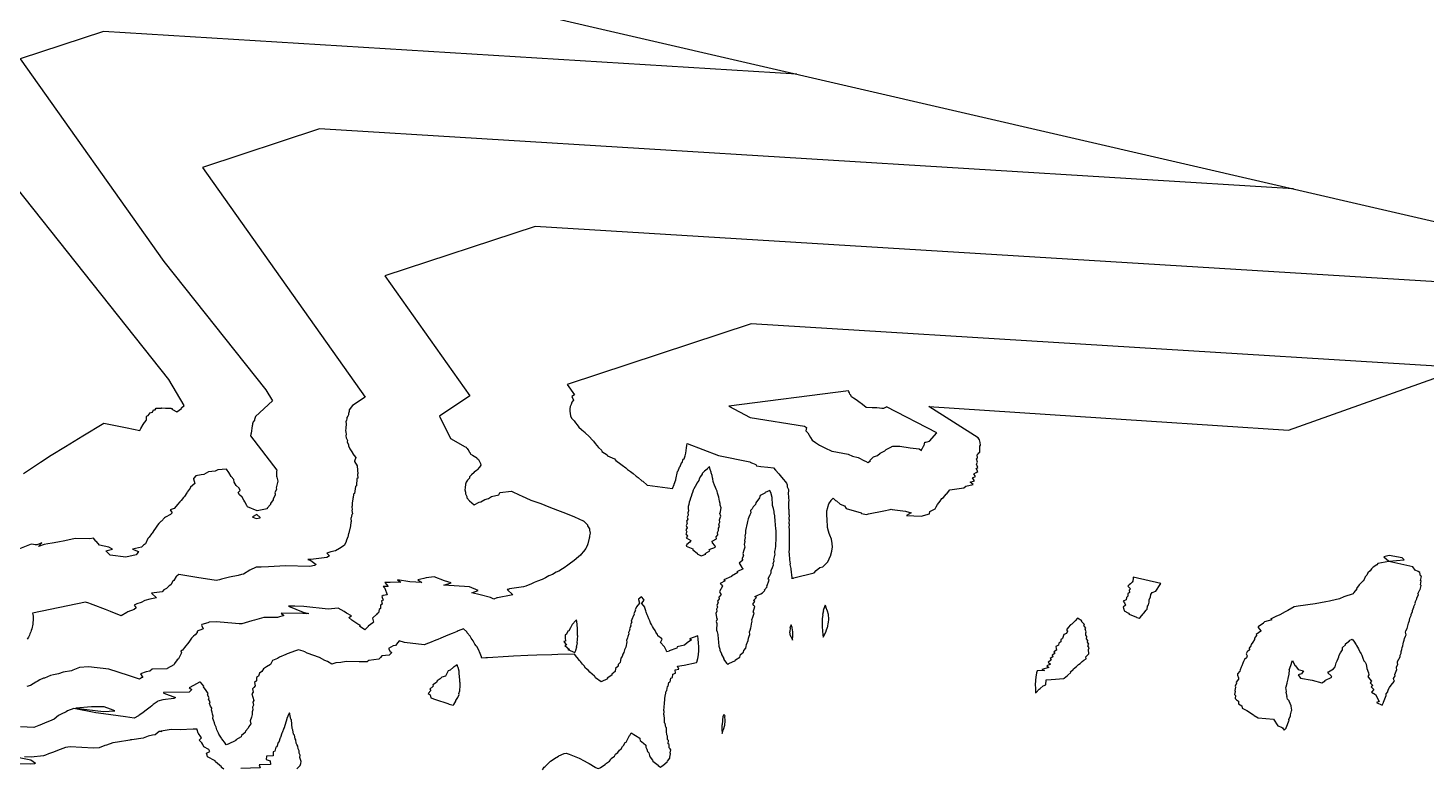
# Model space of a CAD drawing. Header units: metres. Extents: x 706349 to 713144, y 2649082 to 2655455.
# Drawn here: x 709469 to 710366, y 2652223 to 2652698 of the extents above; entities that cross this region are included whole.
import ezdxf

# ---------------------------------------------------------------- set-up
doc = ezdxf.new("R2010")
doc.units = ezdxf.units.M
for name, color, linetype in [('C-TINN-BNDY', 110, 'Continuous'), ('C-TOPO-MAJR', 9, 'Continuous'), ('C-TOPO-MINR', 8, 'Continuous')]:
    doc.layers.add(name, color=color, linetype=linetype)

msp = doc.modelspace()

# ---------------------------------------------------------------- linework, layer by layer
at = {"layer": 'C-TINN-BNDY', "color": 110, "linetype": 'Continuous', "lineweight": -3, "flags": 128}
msp.add_lwpolyline([(707277.41, 2654597.02), (709174.86, 2652849.91), (710752.5, 2652485.33)], dxfattribs=at)
at = {"layer": 'C-TOPO-MAJR', "color": 9, "linetype": 'Continuous', "lineweight": -3, "flags": 128}
msp.add_lwpolyline([(709962.56, 2652667.88), (709517.45, 2652695.24), (709464.05, 2652677.69), (709556.09, 2652547.7), (709621.71, 2652465.16), (709625.85, 2652458.26), (709614.96, 2652448.09), (709614.64, 2652446.76), (709614.32, 2652446.24), (709614.4, 2652445.73), (709613.91, 2652445.17), (709613.62, 2652444.61), (709613.38, 2652444.03), (709613.2, 2652443.43), (709613.01, 2652442.83), (709612.86, 2652442.22), (709612.28, 2652437.39), (709612.12, 2652436.79), (709611.89, 2652435.78), (709628.66, 2652413.66), (709628.57, 2652412.93), (709628.47, 2652412.18), (709628.5, 2652411.46), (709628.54, 2652410.72), (709628.59, 2652409.94), (709628.73, 2652409.15), (709628.91, 2652408.32), (709629.11, 2652407.44), (709629.28, 2652406.53), (709628.37, 2652402.28), (709628.54, 2652401.43), (709627.45, 2652399.22), (709627.57, 2652398.42), (709627.67, 2652397.57), (709626.44, 2652395.38), (709626.47, 2652394.61), (709624.69, 2652392.37), (709624.66, 2652391.73), (709622.61, 2652389.37), (709622.5, 2652388.89), (709616.07, 2652387.48), (709609.87, 2652390.25), (709609.5, 2652391.08), (709608.14, 2652393.36), (709607.6, 2652394.44), (709606.41, 2652396.38), (709604.71, 2652397.86), (709603.97, 2652399.34), (709605.22, 2652400.71), (709604.56, 2652402.19), (709602.59, 2652403.87), (709601.44, 2652405.91), (709601.07, 2652407.61), (709599.51, 2652409.63), (709597.85, 2652412.09), (709596.46, 2652414.24), (709590.88, 2652413.83), (709589.16, 2652413.14), (709584.8, 2652412.54), (709581.84, 2652410.94), (709580.12, 2652410.61), (709576.79, 2652410.13), (709575.35, 2652408.51), (709575.32, 2652408.36), (709575.26, 2652408.2), (709576.06, 2652405.17), (709573.22, 2652402.77), (709573.02, 2652402.1), (709571.26, 2652399.59), (709570.94, 2652399.08), (709569.35, 2652396.82), (709568.84, 2652396.13), (709567.25, 2652394.15), (709566.55, 2652393.28), (709565.05, 2652391.59), (709564.12, 2652390.54), (709562.81, 2652389.16), (709560.17, 2652388.14), (709561.53, 2652386.36), (709560.44, 2652385.16), (709557.24, 2652383.61), (709556.68, 2652383.02), (709554.59, 2652380.97), (709554.36, 2652380.74), (709552.98, 2652379.51), (709552.12, 2652378.44), (709552.16, 2652378.34), (709550.5, 2652375.84), (709550.18, 2652375.53), (709548.66, 2652373.29), (709548.22, 2652372.76), (709546.74, 2652370.71), (709545.96, 2652369.92), (709544.45, 2652366.45), (709543.05, 2652365.53), (709541.93, 2652364.16), (709536.1, 2652363.02), (709539.97, 2652361.38), (709539.08, 2652360.28), (709538.37, 2652359.37), (709531.7, 2652357.95), (709521.71, 2652359.23), (709520.5, 2652360.39), (709518.96, 2652361.88), (709523.23, 2652363.04), (709520.95, 2652364.28), (709514.98, 2652365.55), (709513.02, 2652367.8), (709512.47, 2652368.1), (709511.01, 2652370.13), (709508.76, 2652369.68), (709499.25, 2652369.76), (709492.69, 2652368.33), (709488.13, 2652367.46), (709484.44, 2652366.76), (709481.71, 2652366.37), (709479.39, 2652366.02), (709475.82, 2652364.68), (709477.82, 2652367.03), (709474.79, 2652365.81), (709473.66, 2652365.84), (709472.6, 2652365.88), (709470.98, 2652366.18), (709436.59, 2652352.57)], dxfattribs=at)
msp.add_lwpolyline([(709613.23, 2652383.51), (709615.5, 2652382.75), (709618.03, 2652383.18), (709618.13, 2652383.37), (709615.79, 2652385.14), (709613.12, 2652383.81), (709613.23, 2652383.51)], close=True, dxfattribs=at)
at = {"layer": 'C-TOPO-MINR', "color": 8, "linetype": 'Continuous', "lineweight": -3, "flags": 128}
for points, elevation in [([(709466.12, 2652411.54), (709471.18, 2652414.98), (709477.05, 2652418.85), (709483.82, 2652423.3), (709492.99, 2652428.96), (709504.12, 2652435.77), (709517.6, 2652443.92), (709532.72, 2652440.76), (709540.79, 2652439.25), (709541.46, 2652440.33), (709541.47, 2652440.39), (709543.02, 2652443.02), (709543.07, 2652443.2), (709543.17, 2652443.38), (709544.95, 2652445.65), (709545.16, 2652445.94), (709545.06, 2652448.19), (709545.28, 2652448.39), (709545.6, 2652448.6), (709546.03, 2652448.82), (709547.37, 2652450.53), (709548.01, 2652450.76), (709548.86, 2652451.02), (709549.5, 2652452.32), (709550.68, 2652452.48), (709551.19, 2652453.42), (709552.65, 2652453.43), (709554.72, 2652453.4), (709554.95, 2652453.79), (709557.31, 2652453.54), (709558.71, 2652453.49), (709558.77, 2652453.49), (709558.85, 2652453.49), (709558.9, 2652453.47), (709558.93, 2652453.43), (709558.97, 2652453.39), (709559.6, 2652453.38), (709560.12, 2652453.4), (709560.47, 2652453.39), (709560.76, 2652453.38), (709560.99, 2652453.35), (709561.18, 2652453.32), (709561.33, 2652453.28), (709561.45, 2652453.21), (709561.53, 2652453.11), (709561.58, 2652452.98), (709561.64, 2652452.82), (709561.66, 2652452.61), (709564.46, 2652451.03), (709567.51, 2652453.28), (709567.51, 2652453.37), (709567.53, 2652453.45), (709567.55, 2652453.52), (709567.57, 2652453.59), (709569.34, 2652455.24), (709559.39, 2652471.82), (709401.87, 2652669.95)], 2), ([(710281.22, 2652594.24), (709656.04, 2652632.67), (709581.03, 2652608.02), (709685.4, 2652460.62), (709677.28, 2652455.22), (709675.19, 2652452.37), (709675.21, 2652451.87), (709675.16, 2652451.34), (709675.04, 2652450.73), (709674.78, 2652450.06), (709674.79, 2652449.21), (709674.24, 2652448.42), (709673.72, 2652447.47), (709673.66, 2652446.63), (709673.5, 2652445.76), (709673.1, 2652444.65), (709673.18, 2652443.71), (709673.29, 2652442.67), (709672.92, 2652441.52), (709673.06, 2652440.44), (709672.72, 2652439.2), (709673.01, 2652438.09), (709673.32, 2652436.84), (709672.98, 2652435.7), (709673.32, 2652434.4), (709674.01, 2652432.81), (709673.78, 2652431.85), (709674.83, 2652430.04), (709674.63, 2652429.31), (709675.64, 2652427.33), (709677.19, 2652424.82), (709677.19, 2652424.6), (709678.25, 2652423.3), (709679.39, 2652421.87), (709679.53, 2652421.73), (709678.48, 2652419.39), (709678.52, 2652419.34), (709678.56, 2652419.27), (709680.19, 2652416.53), (709680.25, 2652416.29), (709680.48, 2652413.96), (709680.48, 2652413.68), (709680.65, 2652411.42), (709680.43, 2652411.15), (709680.49, 2652410.83), (709680.62, 2652408.57), (709680.14, 2652408.35), (709680.15, 2652406.12), (709679.82, 2652405.84), (709679.86, 2652403.6), (709679.45, 2652403.34), (709679.11, 2652403.11), (709678.48, 2652398.66), (709678.11, 2652398.42), (709677.85, 2652398.22), (709677.74, 2652395.89), (709677.47, 2652395.69), (709677.38, 2652393.38), (709677.07, 2652392.92), (709677.12, 2652390.62), (709676.88, 2652390.4), (709677.08, 2652388.14), (709676.84, 2652387.87), (709677.2, 2652385.6), (709676.93, 2652385.26), (709676.46, 2652383.1), (709676.26, 2652382.8), (709676.35, 2652380.56), (709676.13, 2652380.23), (709675.99, 2652378.04), (709675.67, 2652375.84), (709675.47, 2652375.48), (709674.98, 2652373.28), (709674.82, 2652372.96), (709674.22, 2652370.7), (709674.11, 2652370.45), (709673.21, 2652368.14), (709673.17, 2652368), (709672.1, 2652365.63), (709672.09, 2652365.61), (709671.94, 2652365.33), (709668.84, 2652363.49), (709666.28, 2652361.97), (709663.41, 2652361.37), (709660.87, 2652360.43), (709662.46, 2652358.67), (709660.71, 2652357.59), (709650.56, 2652356.4), (709649.13, 2652356.4), (709648.56, 2652356.32), (709650.45, 2652355.64), (709654.07, 2652353.11), (709653.36, 2652352.72), (709652.85, 2652352.44), (709649.86, 2652351.84), (709634.32, 2652352.23), (709623.33, 2652351.65), (709618.74, 2652351.36), (709615.54, 2652351.51), (709611.33, 2652349.48), (709607.28, 2652347.01), (709606.15, 2652346.71), (709603.85, 2652346.17), (709598.36, 2652344.97), (709593.24, 2652343.69), (709592.01, 2652343.39), (709589.69, 2652342.91), (709577.32, 2652344.72), (709565.81, 2652346.82), (709564.69, 2652345.81), (709564.39, 2652345.68), (709564.12, 2652345.48), (709562.53, 2652342.86), (709561.92, 2652342.42), (709560.62, 2652340.15), (709559.55, 2652339.5), (709558.01, 2652337.71), (709556.28, 2652336.79), (709555.2, 2652335.49), (709548.33, 2652334.76), (709548.2, 2652334.68), (709551.5, 2652331.73), (709547.17, 2652330.9), (709544.06, 2652330.14), (709541.6, 2652328.7), (709538.95, 2652328), (709537.22, 2652327.08), (709538.53, 2652325.29), (709537.15, 2652324.24), (709533.09, 2652322.8), (709532.46, 2652322.35), (709528.76, 2652320.21), (709521.96, 2652323.05), (709518.83, 2652324.24), (709510.75, 2652327.31), (709509.1, 2652327.85), (709508.02, 2652328.31), (709505.93, 2652328.88), (709471.81, 2652321.98), (709472.1, 2652320.98), (709472.26, 2652320.06), (709472.37, 2652319.1), (709472.33, 2652318.14), (709472.26, 2652317.13), (709472.1, 2652316.09), (709472.1, 2652314.95), (709471.95, 2652313.88), (709471.65, 2652312.82), (709471.56, 2652311.92), (709471.04, 2652310.82), (709470.86, 2652309.9), (709470.26, 2652308.71), (709470.05, 2652307.76), (709469.3, 2652306.54), (709468.37, 2652305.2)], -2), ([(710599.87, 2652520.6), (709794.63, 2652570.1), (709698.02, 2652538.36), (709752.55, 2652461.34), (709733.15, 2652448.44), (709740.22, 2652434.02), (709749.65, 2652428.71), (709750.27, 2652428.42), (709750.56, 2652428.02), (709750.93, 2652427.51), (709751.42, 2652426.89), (709752.05, 2652426.11), (709752.2, 2652425.49), (709752.72, 2652424.71), (709752.82, 2652424.15), (709754.36, 2652423.25), (709756.45, 2652422.05), (709756.78, 2652421.77), (709756.99, 2652421.48), (709758.09, 2652420.56), (709758.83, 2652419.3), (709759.55, 2652418.04), (709759.57, 2652416.85), (709758.89, 2652415.55), (709757.34, 2652413.99), (709756.82, 2652413.55), (709755.41, 2652412.44), (709755.48, 2652412.21), (709753.76, 2652410.66), (709752.33, 2652409.35), (709752.4, 2652408.57), (709751.21, 2652407.2), (709750.33, 2652405.97), (709749.79, 2652404.76), (709749.62, 2652402.41), (709749.5, 2652401.07), (709749.81, 2652399.6), (709749.76, 2652398.51), (709750.78, 2652396.85), (709750.75, 2652395.97), (709752.45, 2652394.09), (709755.36, 2652391.41), (709758.53, 2652393.05), (709759.62, 2652393.37), (709762.21, 2652394.83), (709764.63, 2652395.55), (709766.44, 2652396.7), (709771.13, 2652397.91), (709771.74, 2652398.62), (709771.81, 2652399.32), (709779.29, 2652400.18), (709784.64, 2652397.55), (709785.76, 2652397.14), (709791.68, 2652394.52), (709794.3, 2652393.6), (709798.18, 2652392.24), (709803.37, 2652390.12), (709808.81, 2652388.1), (709812.31, 2652386.8), (709818.34, 2652384.34), (709819.69, 2652383.81), (709825.39, 2652381.14), (709825.45, 2652381.1), (709825.46, 2652381.09), (709828.17, 2652378.57), (709828.22, 2652378.06), (709829.44, 2652375.95), (709829.38, 2652375.21), (709829.82, 2652373.35), (709829.51, 2652371.59), (709829.37, 2652370.78), (709829.17, 2652370.03), (709828.35, 2652366.36), (709828.12, 2652365.71), (709827.21, 2652363.83), (709827, 2652363.36), (709825.56, 2652361.43), (709824.14, 2652359.74), (709823.53, 2652359.16), (709821.02, 2652357.07), (709820.85, 2652356.88), (709818.43, 2652354.9), (709818.01, 2652354.58), (709815.45, 2652352.69), (709813.13, 2652351.01), (709811.98, 2652350.44), (709809.76, 2652348.88), (709807.99, 2652348.15), (709805.63, 2652346.79), (709803.25, 2652345.83), (709801.07, 2652344.62), (709798.96, 2652343.61), (709795.99, 2652342.38), (709793.95, 2652341.54), (709792.08, 2652340.81), (709788.55, 2652339.34), (709787.03, 2652338.75), (709778.17, 2652337.45), (709777.31, 2652337.2), (709776.57, 2652336.99), (709780.15, 2652333.74), (709779.18, 2652333.41), (709770.33, 2652331.75), (709770.14, 2652331.69), (709769.98, 2652331.64), (709768.09, 2652330.8), (709765.83, 2652332.06), (709759.16, 2652333.63), (709753.95, 2652334.94), (709757.97, 2652336.54), (709752.41, 2652338.75), (709735.82, 2652339.87), (709740.64, 2652341.38), (709736.25, 2652342.76), (709729.61, 2652345.23), (709724.53, 2652344.68), (709723.03, 2652344.16), (709719.21, 2652343.28), (709721.83, 2652341.6), (709714.1, 2652342.09), (709706.1, 2652343.21), (709708.42, 2652341.84), (709701.42, 2652341.64), (709698.11, 2652341.62), (709700.16, 2652339.12), (709697.04, 2652338.99), (709697.96, 2652337.89), (709699.52, 2652333.72), (709697.02, 2652333.2), (709696.04, 2652332.66), (709696.99, 2652330.35), (709695.97, 2652329.74), (709696.24, 2652327.63), (709695.31, 2652327), (709695.16, 2652324.93), (709694.39, 2652324.3), (709693.91, 2652322.22), (709693.22, 2652321.63), (709692.65, 2652321.14), (709690.58, 2652319.11), (709690.21, 2652318.78), (709690.78, 2652316.15), (709690.41, 2652315.74), (709687.45, 2652313.5), (709687.3, 2652313.33), (709685.18, 2652311.25), (709681.69, 2652313.65), (709682.39, 2652314.04), (709680.75, 2652314.88), (709676.86, 2652317.49), (709675, 2652319.04), (709676.64, 2652320.18), (709673.35, 2652321.97), (709671.88, 2652322.88), (709668.04, 2652325.02), (709661.62, 2652324.43), (709646.07, 2652326.28), (709640.35, 2652326.29), (709636.15, 2652326.39), (709645.55, 2652322.59), (709649.16, 2652321.74), (709647.98, 2652321.54), (709645.41, 2652321.62), (709631.4, 2652321.87), (709633.13, 2652320.46), (709629.08, 2652319.17), (709620.38, 2652319.04), (709614.34, 2652317.33), (709612.59, 2652316.93), (709606.32, 2652315.06), (709604.47, 2652315.1), (709602.17, 2652315.24), (709590.05, 2652316.42), (709585.39, 2652316.19), (709584.54, 2652315.67), (709580.56, 2652314.66), (709580.37, 2652314.11), (709581.34, 2652311.85), (709581.03, 2652311.53), (709577.52, 2652310.35), (709577.67, 2652309.49), (709576.23, 2652308.03), (709575.33, 2652307.15), (709574.03, 2652305.81), (709572.99, 2652304.59), (709572.14, 2652303.38), (709571.32, 2652302.24), (709570.22, 2652300.84), (709569.51, 2652299.83), (709568.15, 2652298.19), (709567.16, 2652297.41), (709567.49, 2652296.43), (709565.57, 2652292.54), (709564.79, 2652291.87), (709563.1, 2652289.58), (709562.82, 2652289.09), (709562.57, 2652288.66), (709558.39, 2652286.36), (709558.38, 2652286.34), (709558.22, 2652286.27), (709548.78, 2652285.88), (709547.15, 2652284.69), (709544.84, 2652284.34), (709541.18, 2652283.05), (709542.71, 2652280.61), (709541.79, 2652280.44), (709540.56, 2652279.45), (709533.57, 2652281.79), (709520.8, 2652285.89), (709507.87, 2652287.46), (709502.09, 2652286.94), (709497.87, 2652285.27), (709496.83, 2652284.87), (709491.48, 2652284.01), (709488.55, 2652282.93), (709485.41, 2652282.33), (709483.52, 2652281.99), (709479.62, 2652280.25), (709478.99, 2652280.11), (709476.54, 2652279.07), (709474.8, 2652278.02), (709474.13, 2652277.57), (709470.54, 2652275.55), (709468.23, 2652274.9)], -4), ([(709799.31, 2652221.45), (709800.42, 2652223.05), (709800.98, 2652223.44), (709802.46, 2652224.99), (709802.95, 2652225.34), (709804.44, 2652226.9), (709806.82, 2652228.39), (709807.05, 2652228.66), (709809.54, 2652230.19), (709809.69, 2652230.37), (709813.25, 2652231.77), (709814.43, 2652232.15), (709816.41, 2652231.48), (709817.37, 2652231.06), (709822.75, 2652228.87), (709826.02, 2652227.13), (709828.01, 2652226.04), (709829.23, 2652225.37), (709833.07, 2652223.02), (709833.27, 2652222.83), (709834.94, 2652222.23), (709836.3, 2652222.63), (709836.38, 2652222.79), (709839.42, 2652224.75), (709839.66, 2652225.29), (709842.3, 2652226.86), (709842.88, 2652227.71), (709843.24, 2652228.66), (709845.42, 2652230.07), (709846.14, 2652231.34), (709847.65, 2652232.43), (709848.73, 2652233.94), (709849.76, 2652234.73), (709850.55, 2652236.38), (709851.33, 2652236.96), (709852.4, 2652238.8), (709852.87, 2652239.19), (709853.95, 2652241.17), (709855.12, 2652243.38), (709855.24, 2652243.49), (709856.09, 2652245.18), (709858.93, 2652243.43), (709861.72, 2652241.74), (709861.72, 2652240.96), (709862.04, 2652240.13), (709864.06, 2652238.41), (709865.55, 2652237.14), (709865.53, 2652235.82), (709866.28, 2652234.69), (709866.65, 2652233.2), (709867.59, 2652232.17), (709867.98, 2652230.46), (709868.44, 2652229.57), (709869.89, 2652227.57), (709870.03, 2652226.94), (709873.44, 2652224.35), (709873.57, 2652224.15), (709875.09, 2652223.09), (709876.12, 2652223.89), (709876.28, 2652223.99), (709876.4, 2652224.13), (709879.28, 2652226.44), (709879.55, 2652226.9), (709881.04, 2652228.92), (709880.92, 2652229.58), (709881.4, 2652231.55), (709881.16, 2652232.24), (709881.6, 2652234.18), (709881.12, 2652234.9), (709880.45, 2652235.49), (709880.48, 2652237.58), (709879.83, 2652238.09), (709880.14, 2652240.26), (709879.54, 2652240.74), (709879.53, 2652242.96), (709878.96, 2652243.72), (709878.92, 2652246), (709878.88, 2652248.29), (709878.44, 2652248.64), (709878.03, 2652251), (709877.73, 2652251.26), (709877.54, 2652251.46), (709877.59, 2652253.88), (709877.47, 2652254.08), (709877.28, 2652256.51), (709877.22, 2652256.68), (709877.26, 2652259.1), (709877.23, 2652259.29), (709877.33, 2652261.68), (709877.63, 2652263.99), (709877.64, 2652264.22), (709877.78, 2652266.57), (709877.83, 2652266.79), (709878.04, 2652269.16), (709878.16, 2652269.39), (709878.58, 2652271.8), (709878.75, 2652272.05), (709879.06, 2652272.34), (709879.38, 2652274.75), (709879.89, 2652275.08), (709880.42, 2652277.47), (709881.21, 2652277.87), (709881.57, 2652280.18), (709882.66, 2652280.65), (709883, 2652282.83), (709884.59, 2652283.39), (709884.3, 2652285.44), (709886.68, 2652286.06), (709885.82, 2652287.94), (709890.14, 2652288.52), (709898.19, 2652290.19), (709898.29, 2652290.39), (709898.28, 2652290.41), (709899.03, 2652292.79), (709898.95, 2652292.89), (709899.46, 2652295.23), (709899.37, 2652295.38), (709899.63, 2652297.73), (709899.55, 2652297.88), (709899.6, 2652300.25), (709899.55, 2652300.38), (709899.43, 2652302.77), (709899.21, 2652305.24), (709899.21, 2652305.32), (709899.01, 2652307.27), (709893.53, 2652305.33), (709894.91, 2652304.82), (709892.09, 2652302.84), (709890.42, 2652301.41), (709885.79, 2652300.33), (709885.45, 2652299.52), (709880.57, 2652297.69), (709880.77, 2652297.48), (709879.1, 2652297.03), (709878.85, 2652297.66), (709878.83, 2652297.7), (709877.51, 2652300.2), (709877.41, 2652300.61), (709875.08, 2652303.05), (709875.96, 2652305.17), (709875.72, 2652305.55), (709873.38, 2652307.45), (709872.97, 2652308.15), (709871.99, 2652309.81), (709871.46, 2652310.69), (709870.46, 2652312.17), (709869.86, 2652313.25), (709869.22, 2652314.53), (709868.62, 2652315.79), (709868.08, 2652316.9), (709867.55, 2652318.32), (709866.83, 2652319.95), (709866.5, 2652320.82), (709865.84, 2652322.61), (709865.55, 2652323.3), (709865.01, 2652325.24), (709864.84, 2652325.74), (709863.06, 2652328.08), (709863, 2652328.23), (709864.48, 2652330.27), (709864.35, 2652330.61), (709862.81, 2652332.41), (709860.91, 2652330.83), (709860.96, 2652330.63), (709861.54, 2652328.32), (709861.57, 2652328.25), (709859.67, 2652326.06), (709858.72, 2652324.02), (709858.85, 2652323.66), (709857.88, 2652321.66), (709858.17, 2652321.24), (709857.21, 2652319.25), (709857.05, 2652318.83), (709856.26, 2652316.86), (709856.57, 2652316.31), (709855.81, 2652314.36), (709855.92, 2652313.79), (709855.15, 2652311.89), (709855.22, 2652311.27), (709854.55, 2652309.39), (709854.59, 2652308.72), (709853.96, 2652306.89), (709853.75, 2652306.15), (709853.17, 2652304.4), (709853.33, 2652303.58), (709852.77, 2652300.14), (709852.31, 2652299.32), (709851.86, 2652298.37), (709851.42, 2652296.73), (709850.75, 2652295.64), (709850.42, 2652294.17), (709849.52, 2652292.92), (709849.27, 2652291.59), (709849.05, 2652290.31), (709847.83, 2652288.97), (709847.73, 2652287.83), (709846.11, 2652286.31), (709845.94, 2652284.4), (709843.73, 2652282.84), (709843.76, 2652282.1), (709840.8, 2652280.25), (709840.89, 2652279.82), (709836.96, 2652277.8), (709833.35, 2652280.46), (709833.02, 2652280.95), (709832.54, 2652281.56), (709829.6, 2652283.96), (709828.83, 2652285.05), (709826.92, 2652286.66), (709826, 2652288.09), (709824.88, 2652289.13), (709823.65, 2652290.85), (709823.04, 2652291.46), (709821.56, 2652293.42), (709821.32, 2652293.68), (709819.88, 2652295.53), (709809.09, 2652295.34), (709805.16, 2652295.17), (709795.67, 2652294.88), (709789.88, 2652294.64), (709780.64, 2652294.22), (709777.52, 2652294), (709763.91, 2652293.3), (709763.31, 2652293.26), (709762.88, 2652293.24), (709760.33, 2652293.12), (709760.13, 2652293.71), (709760.1, 2652293.76), (709760.06, 2652293.83), (709758.83, 2652297.06), (709758.5, 2652297.49), (709757.33, 2652300.19), (709756.75, 2652300.98), (709755.87, 2652302.11), (709754.84, 2652304.24), (709753.52, 2652305.83), (709752.8, 2652307.2), (709750.98, 2652309.2), (709750.63, 2652309.84), (709748.51, 2652311.91), (709745.17, 2652310.56), (709744.48, 2652310.24), (709741.18, 2652308.91), (709739.55, 2652308.18), (709736.91, 2652307.07), (709734.07, 2652305.84), (709732.14, 2652305.06), (709730.81, 2652304.49), (709730.81, 2652304.49), (709726.74, 2652302.84), (709726.14, 2652302.61), (709723.2, 2652301.52), (709710.64, 2652303.07), (709707.22, 2652304.12), (709706.49, 2652303.16), (709706.37, 2652303.09), (709704.88, 2652301.1), (709703.42, 2652300.88), (709700.49, 2652299.28), (709701.42, 2652297.37), (709702.55, 2652296.61), (709700.76, 2652295.04), (709696.16, 2652294.57), (709695.19, 2652293.4), (709694.18, 2652292.39), (709687.76, 2652291.56), (709687.21, 2652291.11), (709686.74, 2652290.73), (709681.47, 2652290.64), (709673.24, 2652290.94), (709669.79, 2652290.19), (709666.6, 2652290.04), (709664.02, 2652289.1), (709661.27, 2652290.8), (709659.58, 2652291.5), (709656.12, 2652293.52), (709648.29, 2652296.29), (709646.65, 2652297.06), (709645.66, 2652297.49), (709642.54, 2652298.29), (709640.75, 2652297.7), (709635.42, 2652295.83), (709634.52, 2652295.36), (709630.33, 2652293.71), (709629.19, 2652292.87), (709625.95, 2652291.42), (709624.56, 2652288.88), (709622.03, 2652287.41), (709620.06, 2652286.18), (709619.2, 2652284.53), (709617.54, 2652283.42), (709616.95, 2652281.56), (709615.68, 2652280.51), (709615.62, 2652278.47), (709614.46, 2652277.46), (709614.8, 2652275.34), (709613.86, 2652274.3), (709613.04, 2652273.35), (709613.48, 2652271.13), (709612.75, 2652270.14), (709613.3, 2652267.94), (709613.87, 2652265.93), (709613.23, 2652264.78), (709613.69, 2652262.85), (709613.06, 2652261.67), (709613.41, 2652259.81), (709612.84, 2652258.61), (709612.93, 2652256.82), (709612.4, 2652255.1), (709611.71, 2652252.71), (709612.03, 2652250.88), (709610.68, 2652249.19), (709610.26, 2652248.09), (709608.7, 2652246.27), (709608.37, 2652245.3), (709606.02, 2652243.39), (709605.81, 2652242.62), (709602.44, 2652240.59), (709602.31, 2652240.11), (709597.55, 2652237.92), (709597.53, 2652237.82), (709596.26, 2652237.38), (709595.68, 2652238.03), (709595.61, 2652238.11), (709595.67, 2652238.17), (709593.47, 2652241.28), (709593.19, 2652241.66), (709591.53, 2652244.25), (709591.37, 2652244.84), (709590.19, 2652247.02), (709589.97, 2652247.78), (709589.71, 2652248.65), (709588.98, 2652250.55), (709588.64, 2652251.58), (709588.03, 2652253.22), (709587.65, 2652254.37), (709587.91, 2652255.78), (709587.38, 2652257), (709587.28, 2652258.35), (709586.71, 2652259.67), (709586.95, 2652260.91), (709586.25, 2652262.31), (709585.48, 2652263.94), (709585.85, 2652264.94), (709584.9, 2652266.69), (709585.37, 2652267.59), (709584.18, 2652269.45), (709584.68, 2652270.25), (709583.26, 2652272.22), (709581.56, 2652274.63), (709581.85, 2652274.96), (709579.64, 2652277.6), (709579.66, 2652277.62), (709579.49, 2652277.78), (709579.35, 2652277.65), (709579.19, 2652277.62), (709575.32, 2652275.49), (709572.42, 2652274.01), (709574.18, 2652272.94), (709572.35, 2652271.29), (709556.22, 2652270.96), (709555.96, 2652270.95), (709555.94, 2652270.91), (709555.91, 2652270.87), (709556.17, 2652270.6), (709563.76, 2652267.73), (709562.57, 2652267.03), (709555.6, 2652266.35), (709552.24, 2652265.48), (709551.83, 2652265.05), (709549.35, 2652263.26), (709548.55, 2652262.53), (709547.47, 2652261.6), (709545.62, 2652260.19), (709543.92, 2652258.94), (709542.7, 2652258.04), (709540.38, 2652256.54), (709539.95, 2652256.1), (709537.14, 2652254.61), (709531.59, 2652255.35), (709517.37, 2652257.34), (709512.45, 2652257.97), (709498.36, 2652260.77), (709494.44, 2652259.12), (709493.6, 2652258.67), (709490.33, 2652257.16), (709488.51, 2652256.19), (709485.8, 2652253.79), (709482.78, 2652252.5), (709481.06, 2652251.86), (709476.57, 2652250), (709475.89, 2652249.75), (709472.71, 2652248.46), (709464.25, 2652248.92)], -6), ([(709641.57, 2652222.04), (709642.63, 2652222.98), (709643.74, 2652224.16), (709644.15, 2652225.45), (709644.28, 2652226.75), (709643.47, 2652229.31), (709643.79, 2652230.73), (709643.1, 2652231.97), (709643.01, 2652233.58), (709642.41, 2652234.73), (709642.2, 2652236.54), (709641.52, 2652237.59), (709641.04, 2652238.47), (709640.89, 2652240.53), (709640.44, 2652241.31), (709639.96, 2652243.64), (709639.51, 2652244.29), (709638.9, 2652246.92), (709638.58, 2652247.78), (709638.21, 2652253.4), (709637.97, 2652253.69), (709637.77, 2652253.93), (709636.99, 2652257.16), (709636.96, 2652257.2), (709636.97, 2652257.23), (709636.79, 2652257.88), (709636.48, 2652257.29), (709636.48, 2652257.27), (709635.09, 2652254.34), (709635.09, 2652254.26), (709635.07, 2652254.18), (709633.36, 2652248.26), (709633.39, 2652248.12), (709633.28, 2652247.99), (709632.17, 2652245.11), (709632.01, 2652244.92), (709631.06, 2652242.1), (709630.77, 2652241.86), (709629.99, 2652239.09), (709629.55, 2652238.82), (709628.8, 2652236.16), (709628.12, 2652235.84), (709627.5, 2652233.27), (709626.45, 2652232.9), (709626.31, 2652230.41), (709622.16, 2652230.18), (709621.94, 2652228.06), (709624.46, 2652227.03), (709624.64, 2652224.69), (709617.32, 2652224.54), (709618.05, 2652222.67), (709605.65, 2652222.23)], -8), ([(709594.77, 2652221.72), (709593.28, 2652222.9), (709593.21, 2652223.08), (709593.12, 2652223.28), (709589.36, 2652226.48), (709589.06, 2652227.14), (709584.26, 2652229.6), (709583.92, 2652230.81), (709583.48, 2652232.14), (709585.66, 2652233.21), (709585.02, 2652234.41), (709581.79, 2652236.13), (709581.29, 2652237.7), (709580.49, 2652238.6), (709578.89, 2652240.48), (709580.43, 2652241.98), (709579.96, 2652242.63), (709578.41, 2652244.74), (709578.26, 2652244.98), (709577.65, 2652247.12), (709577.64, 2652247.15), (709577.54, 2652247.5), (709576.11, 2652247.45), (709575.06, 2652247.37), (709566.63, 2652246.96), (709560.9, 2652247.32), (709554.49, 2652246.14), (709554.97, 2652245.9), (709553.1, 2652245.89), (709550.71, 2652243.79), (709548.95, 2652243.68), (709546.15, 2652243.05), (709542.86, 2652241.64), (709535.65, 2652240.58), (709534.82, 2652240.51), (709534.35, 2652240.39), (709526.45, 2652239.17), (709523.37, 2652238.63), (709519.45, 2652237.21), (709518.33, 2652236.93), (709518.33, 2652236.93), (709514.78, 2652235.49), (709511.09, 2652235.24), (709496.11, 2652236.16), (709493.18, 2652235.73), (709489.7, 2652234.42), (709488.04, 2652233.78), (709485.27, 2652232.7), (709482.26, 2652231.55), (709480.29, 2652230.79), (709478.91, 2652230.24), (709471.05, 2652229.56), (709466.77, 2652229.66)], -8), ([(709463.27, 2652229.34), (709470.89, 2652227.69), (709473.81, 2652225.7), (709473.09, 2652225.51), (709473.33, 2652225.21), (709470.64, 2652224.95), (709455.44, 2652225.39)], -8)]:
    msp.add_lwpolyline(points, dxfattribs=dict(at, elevation=elevation))
for points, elevation in [([(709824.2, 2652439.86), (709824.45, 2652439.67), (709826.67, 2652437.78), (709826.79, 2652437.53), (709828.94, 2652435.54), (709829.35, 2652435), (709831.18, 2652433.23), (709831.94, 2652432.36), (709833.01, 2652430.78), (709834.19, 2652429.57), (709835.13, 2652428.25), (709837.02, 2652426.63), (709837.25, 2652425.58), (709840.79, 2652423.46), (709840.93, 2652422.88), (709845.46, 2652420.87), (709846.09, 2652420.16), (709846.28, 2652420.08), (709846.42, 2652419.97), (709849.52, 2652417.52), (709850.28, 2652416.98), (709852.66, 2652415.12), (709853.79, 2652414.2), (709855.71, 2652412.85), (709857.36, 2652411.59), (709859.45, 2652409.89), (709860.61, 2652409.04), (709863.1, 2652406.93), (709863.63, 2652406.53), (709866.34, 2652404.11), (709866.62, 2652404.07), (709882.67, 2652401.82), (709883.7, 2652404.58), (709883.74, 2652404.66), (709883.79, 2652404.75), (709884.79, 2652407.45), (709884.91, 2652407.61), (709885.95, 2652412.74), (709886.08, 2652412.97), (709886.24, 2652413.2), (709887.12, 2652415.54), (709887.38, 2652415.82), (709887.69, 2652416.1), (709888.53, 2652418.3), (709888.88, 2652418.63), (709889.54, 2652420.71), (709890.2, 2652421.03), (709890.82, 2652422.89), (709891.14, 2652424.67), (709891.5, 2652426.35), (709891.76, 2652427.98), (709891.99, 2652429.48), (709892.13, 2652430.85), (709912.26, 2652423.2), (709932.24, 2652419), (709932.61, 2652418.86), (709932.91, 2652418.63), (709933.46, 2652418.4), (709934.14, 2652418.11), (709935.04, 2652417.79), (709936.14, 2652417.38), (709936.51, 2652416.45), (709939.3, 2652416.09), (709943.91, 2652415.53), (709947.48, 2652415.1), (709948.84, 2652413.63), (709951, 2652411.24), (709952.72, 2652409.27), (709954.01, 2652407.7), (709955.04, 2652406.38), (709955.82, 2652405.26), (709956.39, 2652404.3), (709956.28, 2652402.96), (709956.74, 2652402.06), (709957.12, 2652401.28), (709956.86, 2652398.11), (709957.16, 2652397.29), (709957.04, 2652395.46), (709957.29, 2652394.65), (709957.1, 2652392.73), (709957.2, 2652391.21), (709957.08, 2652389.13), (709957.29, 2652388.4), (709957.46, 2652387.73), (709957.32, 2652385.43), (709957.47, 2652384.76), (709957.38, 2652382.4), (709957.5, 2652381.75), (709957.37, 2652379.58), (709957.48, 2652378.94), (709957.42, 2652376.77), (709957.5, 2652376.16), (709957.54, 2652375.55), (709957.52, 2652373.36), (709957.52, 2652372.78), (709957.55, 2652370.57), (709957.54, 2652370.01), (709957.64, 2652367.79), (709957.57, 2652367.27), (709957.58, 2652362.71), (709957.5, 2652362.23), (709957.38, 2652361.74), (709957.56, 2652359.38), (709957.89, 2652356.86), (709957.74, 2652356.11), (709958.19, 2652353.52), (709958.09, 2652353.24), (709958.74, 2652350.53), (709958.67, 2652350.36), (709958.58, 2652350.18), (709959.18, 2652344.49), (709959.17, 2652344.49), (709959.17, 2652344.48), (709959.22, 2652344.38), (709960.35, 2652344.32), (709960.53, 2652344.59), (709973.64, 2652347.85), (709975, 2652349.37), (709977.21, 2652351.24), (709979.16, 2652351.73), (709981.54, 2652354.05), (709981.73, 2652354.12), (709982.2, 2652354.7), (709983.34, 2652356.58), (709983.32, 2652356.71), (709984.42, 2652359.11), (709984.38, 2652359.36), (709984.95, 2652361.68), (709984.97, 2652361.98), (709985.3, 2652364.27), (709985.2, 2652366.55), (709985.25, 2652366.85), (709984.69, 2652369.21), (709984.77, 2652369.43), (709983.61, 2652371.92), (709983.67, 2652371.99), (709983.18, 2652373.13), (709982.86, 2652374.54), (709982.15, 2652376.94), (709982.18, 2652377.12), (709982.19, 2652377.3), (709982.04, 2652381.97), (709982.05, 2652382.27), (709981.7, 2652384.54), (709981.7, 2652384.93), (709981.83, 2652387.11), (709981.85, 2652387.49), (709982.3, 2652389.62), (709982.3, 2652389.97), (709983.05, 2652392.05), (709984.56, 2652394.25), (709984.57, 2652394.37), (709985.74, 2652395.67), (709987.28, 2652394.28), (709987.97, 2652393.98), (709990.24, 2652391.78), (709993.09, 2652390.73), (709994.06, 2652389.1), (710003.84, 2652386.31), (710003.97, 2652385.92), (710007.25, 2652385.29), (710008.46, 2652385.73), (710018.4, 2652387.63), (710022.38, 2652388.45), (710023.14, 2652388.63), (710023.7, 2652388.47), (710032.27, 2652387.35), (710035.79, 2652386.26), (710032.88, 2652384.63), (710042.2, 2652384.19), (710047.59, 2652385.72), (710047.85, 2652387.13), (710051.3, 2652388.87), (710051.85, 2652390.09), (710052.73, 2652391.56), (710054.58, 2652393.82), (710055.67, 2652395.53), (710056.7, 2652396.2), (710058.25, 2652398.2), (710058.7, 2652398.53), (710060.47, 2652400.79), (710060.67, 2652401.01), (710069.65, 2652402.38), (710070.92, 2652403.41), (710075.72, 2652404.39), (710073.78, 2652406.04), (710076.6, 2652406.93), (710075.24, 2652408.67), (710077.17, 2652409.52), (710076, 2652411.31), (710077.52, 2652412.14), (710078.61, 2652412.75), (710077.67, 2652414.79), (710078.59, 2652415.43), (710077.77, 2652417.46), (710078.5, 2652418.89), (710077.76, 2652420.91), (710078.4, 2652421.6), (710078.27, 2652423.5), (710078.83, 2652424.17), (710079.39, 2652424.77), (710079.89, 2652425.31), (710079.9, 2652429.12), (710080.42, 2652429.67), (710080.19, 2652431.47), (710079.67, 2652433.09), (710078.79, 2652434.44), (710047.25, 2652454.52), (710141.33, 2652448.28), (710278.15, 2652439.26), (710390.63, 2652479.41), (709933.22, 2652507.53), (709815, 2652468.69), (709819.69, 2652462.07), (709818.02, 2652460.96), (709819.15, 2652458.67), (709818.18, 2652457.27), (709817.58, 2652455.91), (709817.03, 2652454.46), (709816.86, 2652453.03), (709816.75, 2652451.51), (709816.97, 2652450.1), (709817.21, 2652448.56), (709817.79, 2652446.96), (709819.49, 2652445.35), (709820.41, 2652444.1), (709821.4, 2652442.71), (709822.47, 2652441.18), (709824.2, 2652439.86)], -6), ([(709980.42, 2652427.98), (709984.91, 2652425.9), (709985.05, 2652425.89), (709985.08, 2652425.88), (709985.13, 2652425.85), (709995.43, 2652424.06), (709998.26, 2652422.74), (710001.96, 2652421.91), (710005.89, 2652419.77), (710006.65, 2652419.57), (710008.14, 2652418.65), (710009.8, 2652419.64), (710009.41, 2652419.87), (710011.68, 2652422.29), (710014.28, 2652423.14), (710016.09, 2652424.67), (710019, 2652426.1), (710019.78, 2652426.86), (710023.34, 2652428.73), (710023.43, 2652428.83), (710024.06, 2652429.08), (710028.52, 2652428.99), (710035.16, 2652427.92), (710041.08, 2652427.29), (710042.53, 2652426.4), (710042.8, 2652427.31), (710042.85, 2652427.33), (710043.97, 2652429.43), (710044.25, 2652429.55), (710044.7, 2652431.58), (710045.25, 2652431.72), (710046.05, 2652431.93), (710047.66, 2652432.3), (710052.36, 2652437.74), (710020.03, 2652454.27), (710019.77, 2652454.06), (710019.45, 2652453.87), (710019.08, 2652453.66), (710018.64, 2652453.47), (710018.12, 2652453.24), (710017.12, 2652453.34), (710015.66, 2652453.53), (710013.75, 2652453.65), (710010.86, 2652453.78), (710006.9, 2652453.89), (710004.55, 2652455.81), (710002.31, 2652457.56), (710000.5, 2652458.92), (709998.89, 2652459.99), (709997.67, 2652460.86), (709997.11, 2652461.76), (709996.58, 2652462.55), (709996.21, 2652463.3), (709995.86, 2652463.98), (709995.61, 2652464.65), (709918.78, 2652454.73), (709932.54, 2652447.44), (709967.38, 2652441.95), (709968.61, 2652441.11), (709968.35, 2652438.89), (709969.48, 2652437.7), (709970.34, 2652436.2), (709971.28, 2652434.61), (709972.4, 2652432.97), (709974.58, 2652431.5), (709977.14, 2652429.83), (709980.42, 2652427.98)], -8), ([(709906.44, 2652415.99), (709906.44, 2652415.99), (709904.89, 2652414.53), (709904.85, 2652414.43), (709903.2, 2652412.94), (709901.81, 2652411.47), (709901.68, 2652411.12), (709900.63, 2652409.57), (709899.76, 2652408.05), (709899.54, 2652406.98), (709898.36, 2652405.41), (709898.11, 2652404.73), (709897.15, 2652403.17), (709896.37, 2652401.68), (709896.04, 2652400.78), (709895.49, 2652399.31), (709895.14, 2652398.3), (709894.63, 2652396.86), (709894.24, 2652395.74), (709893.89, 2652394.31), (709893.43, 2652393.09), (709893.24, 2652391.68), (709892.71, 2652390.39), (709892.79, 2652388.99), (709893.03, 2652387.51), (709892.43, 2652386.29), (709892.73, 2652384.82), (709892.04, 2652383.6), (709892.43, 2652382.15), (709891.68, 2652380.89), (709892.17, 2652379.44), (709891.39, 2652378.16), (709892.01, 2652376.72), (709891.16, 2652375.46), (709891.94, 2652374.03), (709891.2, 2652372.8), (709892.22, 2652371.33), (709891.49, 2652370.15), (709894.43, 2652368.49), (709893.79, 2652367.58), (709891.98, 2652366.02), (709891.39, 2652364.83), (709895.81, 2652363.14), (709895.64, 2652362.45), (709898.56, 2652360.4), (709898.56, 2652360.07), (709901.12, 2652358.61), (709904.03, 2652359.78), (709903.68, 2652360.2), (709906.56, 2652362), (709906.17, 2652362.76), (709910.31, 2652364.16), (709909.93, 2652365.44), (709908.33, 2652367.13), (709908.1, 2652368.1), (709910.95, 2652369.56), (709910.75, 2652370.87), (709911.75, 2652372.23), (709911.54, 2652373.62), (709912.32, 2652374.91), (709912.13, 2652376.38), (709912.76, 2652377.62), (709912.51, 2652379.12), (709913.03, 2652380.35), (709912.85, 2652381.88), (709913.27, 2652383.07), (709913.62, 2652384.18), (709913.04, 2652385.8), (709913.4, 2652386.94), (709913.72, 2652388.51), (709913.89, 2652389.59), (709913.33, 2652391.19), (709913.26, 2652392.33), (709912.94, 2652393.85), (709912.69, 2652395.03), (709912.4, 2652396.45), (709911.99, 2652397.66), (709911.56, 2652398.95), (709911.26, 2652400.2), (709910.67, 2652401.57), (709910.39, 2652402.66), (709909.71, 2652404.09), (709908.94, 2652405.69), (709908.74, 2652406.47), (709908.48, 2652408.03), (709908.39, 2652408.66), (709908.1, 2652410.23), (709907.56, 2652411.99), (709907.51, 2652412.33), (709906.85, 2652414.09), (709906.48, 2652415.98), (709906.48, 2652415.99), (709906.47, 2652416.01), (709906.44, 2652415.99)], -4), ([(709920.56, 2652345.55), (709920.58, 2652345.53), (709915.67, 2652343.34), (709916.4, 2652342.73), (709913.38, 2652340.92), (709914.14, 2652340.02), (709914.71, 2652339.3), (709912.83, 2652335.71), (709913.36, 2652334.75), (709913.83, 2652333.91), (709912.34, 2652332.17), (709912.74, 2652331.19), (709911.6, 2652329.58), (709912.02, 2652328.51), (709911.2, 2652326.99), (709911.58, 2652325.85), (709910.9, 2652324.37), (709911.22, 2652323.21), (709910.42, 2652321.78), (709910.69, 2652320.57), (709911.01, 2652319.1), (709911.27, 2652317.97), (709910.76, 2652316.48), (709911.19, 2652315.33), (709911.15, 2652313.75), (709910.87, 2652312.64), (709911.02, 2652311.06), (709911.4, 2652309.94), (709911.71, 2652308.21), (709911.85, 2652307.2), (709911.94, 2652306.24), (709912.26, 2652302.54), (709912.34, 2652301.66), (709912.38, 2652300.8), (709913.11, 2652298.78), (709913.1, 2652298.05), (709914.18, 2652295.84), (709914.12, 2652295.27), (709915.56, 2652292.8), (709915.48, 2652292.45), (709917.58, 2652289.63), (709917.56, 2652289.57), (709918, 2652289.07), (709918.91, 2652289.42), (709918.94, 2652289.51), (709923.07, 2652291.5), (709923.23, 2652292.04), (709925.93, 2652293.7), (709926.17, 2652294.5), (709926.36, 2652295.36), (709928.24, 2652296.94), (709928.44, 2652298.01), (709929.7, 2652299.38), (709929.94, 2652300.61), (709930.15, 2652301.89), (709931.15, 2652304.39), (709931.39, 2652305.77), (709931.86, 2652307.22), (709932.35, 2652308.29), (709932.18, 2652309.84), (709932.47, 2652310.89), (709933.05, 2652312.43), (709933.12, 2652313.39), (709933.45, 2652315.01), (709933.93, 2652316.71), (709933.58, 2652317.56), (709934.17, 2652319.29), (709934.42, 2652320.08), (709935.04, 2652321.89), (709934.46, 2652322.62), (709935.46, 2652326.27), (709934.95, 2652326.88), (709934.27, 2652327.65), (709935.5, 2652329.4), (709934.63, 2652330.14), (709936.67, 2652331.89), (709935.62, 2652332.51), (709939.34, 2652334.4), (709940.39, 2652334.92), (709942.06, 2652336.54), (709941.81, 2652336.78), (709943.47, 2652338.79), (709943.14, 2652339.23), (709944.67, 2652343.08), (709944.33, 2652343.7), (709944.09, 2652344.21), (709945.15, 2652346.16), (709946.12, 2652347.89), (709945.97, 2652349.35), (709946.83, 2652351.2), (709947.57, 2652352.87), (709947.36, 2652353.76), (709947.99, 2652355.44), (709947.83, 2652356.36), (709948.5, 2652359.73), (709948.38, 2652360.68), (709948.31, 2652361.58), (709948.74, 2652363.28), (709949, 2652364.93), (709949, 2652366.8), (709949.22, 2652368.46), (709949.17, 2652369.39), (709949.22, 2652371.07), (709949.2, 2652372.01), (709949.2, 2652373.71), (709949.2, 2652374.63), (709949.09, 2652376.37), (709948.87, 2652378.13), (709948.89, 2652379.02), (709948.6, 2652380.84), (709948.65, 2652381.68), (709948.29, 2652383.53), (709948.33, 2652384.4), (709947.88, 2652386.29), (709947.92, 2652387.06), (709947.44, 2652388.98), (709946.85, 2652391.05), (709946.87, 2652391.56), (709946.59, 2652395.9), (709946.62, 2652396.24), (709945.93, 2652398.54), (709945.94, 2652398.7), (709945.25, 2652400.56), (709942.12, 2652399.34), (709941.99, 2652399), (709939.04, 2652397.44), (709938.82, 2652396.74), (709938.61, 2652395.97), (709936.18, 2652392.65), (709935.86, 2652391.59), (709934.37, 2652390.22), (709933.81, 2652388.94), (709932.79, 2652387.7), (709933.01, 2652386.24), (709932.27, 2652385.04), (709931.66, 2652383.45), (709931.16, 2652382.38), (709930.87, 2652380.66), (709930.55, 2652379.65), (709930.18, 2652377.85), (709929.95, 2652376.92), (709929.61, 2652375.04), (709929.53, 2652374.15), (709929.53, 2652373.29), (709929.19, 2652371.4), (709929.26, 2652370.57), (709928.85, 2652368.63), (709929.02, 2652367.83), (709928.64, 2652365.87), (709928.85, 2652365.06), (709929.16, 2652364.18), (709928.52, 2652362.27), (709927.92, 2652360.28), (709928.21, 2652358.73), (709927.28, 2652356.77), (709927.75, 2652355.99), (709925.4, 2652354.02), (709925.88, 2652353.46), (709927.19, 2652351.26), (709927.99, 2652350.42), (709924.05, 2652348.42), (709924.73, 2652347.98), (709920.66, 2652345.57), (709920.56, 2652345.55)], -4), ([(710247.77, 2652287.21), (710247.05, 2652285.58), (710246.88, 2652284.68), (710245.4, 2652282.95), (710245.41, 2652282.2), (710245.95, 2652280.31), (710246.02, 2652279.47), (710244.5, 2652277.66), (710244.7, 2652276.96), (710243.84, 2652275.01), (710244.16, 2652274.36), (710243.53, 2652272.36), (710243.91, 2652271.72), (710243.38, 2652269.7), (710243.99, 2652269.04), (710243.83, 2652267.07), (710244.69, 2652266.35), (710246.09, 2652265.34), (710246.05, 2652263.63), (710248.04, 2652262.4), (710248.37, 2652260.96), (710251.42, 2652259.35), (710255.69, 2652256.75), (710255.96, 2652256.29), (710258.65, 2652254.78), (710268.36, 2652253.87), (710271.24, 2652249.63), (710273.55, 2652248.65), (710274.14, 2652248.38), (710275.24, 2652246.76), (710276.57, 2652248.08), (710276.53, 2652248.22), (710278.42, 2652253.12), (710278.37, 2652253.41), (710278.37, 2652253.68), (710279.41, 2652256.07), (710279.41, 2652256.41), (710279.41, 2652256.75), (710280.06, 2652259.17), (710280.17, 2652259.54), (710279.73, 2652262.12), (710279.82, 2652262.42), (710278.42, 2652265.34), (710278.55, 2652265.59), (710277.47, 2652266.65), (710277.09, 2652268.44), (710277.17, 2652268.52), (710276.68, 2652271.23), (710276.81, 2652271.41), (710276.9, 2652271.57), (710276.46, 2652274.26), (710276.55, 2652274.52), (710277.17, 2652277.07), (710277.21, 2652277.28), (710277.77, 2652279.86), (710277.78, 2652280.04), (710278.54, 2652282.65), (710278.52, 2652282.78), (710278.65, 2652285.47), (710278.6, 2652285.63), (710279.56, 2652288.31), (710279.51, 2652288.4), (710280.45, 2652291.16), (710280.42, 2652291.17), (710280.44, 2652291.19), (710280.62, 2652291.54), (710280.89, 2652291.17), (710280.93, 2652291.12), (710282.23, 2652288.4), (710282.67, 2652288.08), (710284.36, 2652285.71), (710287.78, 2652284.79), (710286.49, 2652283.05), (710284.3, 2652282.29), (710285.73, 2652280.27), (710293.19, 2652278.9), (710299.4, 2652277.25), (710301.6, 2652278.38), (710301.35, 2652278.69), (710305.84, 2652280.86), (710305.36, 2652281.78), (710303.41, 2652283.61), (710303.75, 2652284.25), (710306.98, 2652286.14), (710308.01, 2652287.47), (710308.58, 2652290.01), (710309.26, 2652291.31), (710309.96, 2652292.77), (710310.36, 2652293.9), (710310.56, 2652294.96), (710311.49, 2652296.5), (710312.72, 2652298.28), (710312.8, 2652299.86), (710314.73, 2652301.64), (710314.56, 2652302.21), (710317.15, 2652304.18), (710317.03, 2652304.42), (710318.92, 2652305.26), (710319.87, 2652304.14), (710319.91, 2652304.02), (710321.52, 2652301.57), (710321.66, 2652301.23), (710323.04, 2652299), (710323.29, 2652298.47), (710324.24, 2652296.48), (710324.66, 2652295.74), (710325.11, 2652294.92), (710325.87, 2652293.06), (710326.43, 2652291.41), (710327.21, 2652290.35), (710327.96, 2652289.13), (710328.31, 2652286.35), (710329.34, 2652283.66), (710329.69, 2652282.41), (710328.92, 2652281.2), (710330.02, 2652279.8), (710331.28, 2652278.16), (710330.45, 2652277.24), (710332.18, 2652275.45), (710331.1, 2652274.66), (710332.76, 2652272.87), (710331.41, 2652271.26), (710333.92, 2652269.62), (710336.38, 2652265.15), (710335.62, 2652264.98), (710334.56, 2652264.63), (710338.22, 2652262.89), (710339.16, 2652264.6), (710339.13, 2652264.71), (710340.8, 2652269.14), (710340.71, 2652269.43), (710340.64, 2652269.69), (710342.07, 2652271.82), (710341.79, 2652272.21), (710343, 2652274.24), (710343.25, 2652274.74), (710344.73, 2652276.7), (710346.07, 2652278.35), (710345.65, 2652279.16), (710345.48, 2652279.87), (710346.52, 2652281.67), (710346.31, 2652282.46), (710347.61, 2652285.8), (710347.44, 2652286.65), (710347.32, 2652287.48), (710348.3, 2652289.06), (710348.15, 2652289.96), (710348.02, 2652290.83), (710348.86, 2652292.47), (710349.68, 2652293.84), (710349.67, 2652294.86), (710350.33, 2652296.23), (710350.3, 2652297.34), (710350.9, 2652298.56), (710350.97, 2652299.77), (710351.45, 2652300.96), (710351.58, 2652302.19), (710352, 2652303.3), (710352.25, 2652304.63), (710352.61, 2652305.7), (710353.21, 2652307.13), (710353.52, 2652308.09), (710353.19, 2652309.62), (710353.45, 2652310.58), (710354.25, 2652312.11), (710354.47, 2652313.02), (710354.65, 2652313.87), (710355.21, 2652315.44), (710355.81, 2652317.19), (710355.99, 2652318.7), (710356.74, 2652320.46), (710356.78, 2652321.13), (710357.72, 2652323.03), (710357.62, 2652323.67), (710358.54, 2652325.69), (710358.44, 2652326.26), (710359.56, 2652328.4), (710359.43, 2652328.9), (710360.54, 2652331.13), (710360.36, 2652331.56), (710361.5, 2652333.92), (710361.05, 2652334.33), (710362.36, 2652336.83), (710362.53, 2652337.13), (710363.19, 2652339.71), (710362.71, 2652340.03), (710363.17, 2652342.56), (710362.75, 2652342.91), (710363.46, 2652345.4), (710362.88, 2652345.78), (710362.43, 2652348.1), (710361.37, 2652348.64), (710359.43, 2652349.57), (710357.94, 2652351.6), (710342.44, 2652355.13), (710335.49, 2652353.68), (710334.68, 2652352.88), (710332.49, 2652351.5), (710331.37, 2652350.35), (710330.51, 2652348.98), (710329.03, 2652347.78), (710328.31, 2652346.19), (710327.32, 2652345.23), (710326.66, 2652343.41), (710325.99, 2652342.62), (710324.07, 2652340.63), (710323.43, 2652340.15), (710321.7, 2652337.84), (710321.87, 2652337.58), (710320.06, 2652335.15), (710319.99, 2652335.1), (710319.54, 2652334.35), (710313.54, 2652332.49), (710310.75, 2652331.2), (710305.3, 2652329.92), (710304.41, 2652329.59), (710302.11, 2652329.26), (710295.24, 2652327.81), (710284.39, 2652326.33), (710282.92, 2652326.09), (710281.71, 2652325.91), (710277.7, 2652323.55), (710275.86, 2652322.7), (710272.59, 2652320.9), (710269.88, 2652319.87), (710266.57, 2652318.14), (710267.44, 2652317.54), (710262.62, 2652316.28), (710261.87, 2652315.52), (710261.98, 2652315.44), (710258.51, 2652313.22), (710258.71, 2652312.76), (710260.24, 2652310.51), (710260.34, 2652310.26), (710257.42, 2652308.21), (710257.53, 2652307.64), (710256.16, 2652305.78), (710256.22, 2652305.07), (710255.09, 2652303.33), (710254.01, 2652301.79), (710253.8, 2652300.86), (710252.84, 2652299.44), (710252.97, 2652298.36), (710251.46, 2652297.09), (710251.01, 2652295.88), (710251.53, 2652294.49), (710251.11, 2652293.3), (710249.79, 2652292.16), (710249.27, 2652290.78), (710248.74, 2652289.72), (710248.06, 2652288.18), (710247.77, 2652287.21)], -4), ([(710339.17, 2652357.96), (710342.45, 2652355.37), (710352.37, 2652356.2), (710351.09, 2652357.33), (710342.74, 2652358.98), (710339.17, 2652357.96)], -4), ([(710178.42, 2652345.04), (710178.37, 2652344.36), (710178.37, 2652343.61), (710178.25, 2652343), (710178.08, 2652342.4), (710177.76, 2652341.87), (710177.25, 2652341.35), (710176.61, 2652340.77), (710175.84, 2652340.06), (710174.99, 2652339.19), (710176.71, 2652337.46), (710175.73, 2652336.75), (710176.05, 2652335.12), (710174.94, 2652334.38), (710175, 2652332.8), (710174, 2652331.96), (710173.92, 2652330.46), (710171.99, 2652329.53), (710172.81, 2652328.43), (710173.37, 2652327), (710172.02, 2652325.86), (710172.35, 2652324.49), (710172.61, 2652323.39), (710175.3, 2652321.92), (710175.9, 2652321.18), (710180.52, 2652319.25), (710180.7, 2652319.06), (710182.29, 2652318.79), (710182.87, 2652319.13), (710182.93, 2652319.22), (710184.85, 2652321.48), (710185.18, 2652321.89), (710186.66, 2652323.86), (710187.4, 2652324.57), (710187.58, 2652326.38), (710188.14, 2652327.22), (710188.57, 2652328.88), (710188.65, 2652330.47), (710189.42, 2652332.45), (710189.8, 2652333.92), (710190.65, 2652335.23), (710192.9, 2652335.99), (710193.8, 2652337.39), (710194.95, 2652338.99), (710196.19, 2652340.93), (710178.42, 2652345.04)], -4), ([(709979.21, 2652308.06), (709979.21, 2652308.02), (709979.45, 2652306.59), (709980.19, 2652307.96), (709980.22, 2652308.04), (709981.29, 2652310.44), (709981.37, 2652310.64), (709982.17, 2652312.96), (709982.3, 2652313.26), (709982.65, 2652315.51), (709982.8, 2652315.85), (709982.95, 2652318.08), (709983.12, 2652318.43), (709982.78, 2652320.69), (709982.9, 2652321), (709982.24, 2652323.29), (709981.2, 2652325.85), (709981.23, 2652325.92), (709980.69, 2652327.09), (709980.31, 2652325.96), (709979.49, 2652323.52), (709979.6, 2652323.42), (709979.03, 2652321), (709979.14, 2652320.87), (709978.73, 2652318.44), (709978.83, 2652318.29), (709978.67, 2652315.87), (709978.74, 2652315.73), (709978.7, 2652313.29), (709978.74, 2652313.16), (709978.91, 2652310.66), (709978.92, 2652310.58), (709979.21, 2652308.06)], -6), ([(710125.42, 2652289.23), (710122.89, 2652288.01), (710124.31, 2652287), (710119.75, 2652285.78), (710121.56, 2652285.06), (710116.72, 2652284.98), (710116.27, 2652283.5), (710116.27, 2652283.47), (710115.82, 2652281.03), (710115.82, 2652280.96), (710115.48, 2652276.18), (710115.47, 2652276.04), (710115.58, 2652273.57), (710115.58, 2652273.53), (710115.73, 2652271.04), (710115.73, 2652271.03), (710115.77, 2652270.78), (710116.1, 2652270.98), (710116.19, 2652271.03), (710118.04, 2652273.19), (710118.72, 2652273.51), (710120.54, 2652275.32), (710122.22, 2652275.94), (710122.44, 2652279.05), (710125.76, 2652279.35), (710133.95, 2652280.06), (710134.15, 2652280.23), (710134.18, 2652280.25), (710136.33, 2652281.96), (710136.36, 2652282.17), (710138.27, 2652283.82), (710138.23, 2652284.2), (710139.93, 2652285.78), (710140.01, 2652286.28), (710142.02, 2652287.71), (710143.35, 2652289.05), (710144.39, 2652289.66), (710145.65, 2652290.84), (710146.77, 2652291.68), (710148.25, 2652292.67), (710148.08, 2652293.93), (710149.1, 2652294.94), (710150, 2652295.88), (710149.62, 2652298.52), (710150.2, 2652299.58), (710149.35, 2652300.87), (710149.89, 2652302.02), (710149.02, 2652303.2), (710149.35, 2652304.45), (710148.49, 2652305.49), (710148.59, 2652306.85), (710148.1, 2652307.74), (710147.95, 2652309.24), (710148.12, 2652310), (710147.66, 2652311.56), (710147.93, 2652312.26), (710146.76, 2652314.01), (710147.24, 2652314.59), (710145.2, 2652316.56), (710145.49, 2652316.92), (710142.74, 2652318.62), (710141.11, 2652317), (710140.94, 2652316.83), (710139.1, 2652314.83), (710138.23, 2652314.44), (710136.64, 2652312.7), (710135.67, 2652311.2), (710136.22, 2652310.43), (710135.51, 2652308.89), (710133.96, 2652308.27), (710133.41, 2652306.93), (710133.06, 2652305.57), (710132.01, 2652304.79), (710131.91, 2652303.45), (710130.58, 2652302.6), (710130.49, 2652301.39), (710128.72, 2652300.43), (710128.94, 2652299.31), (710129.16, 2652298.08), (710127.5, 2652297.18), (710128.2, 2652295.92), (710126.38, 2652294.92), (710126.88, 2652293.82), (710125.01, 2652292.7), (710125.66, 2652291.67), (710123.91, 2652290.37), (710125.42, 2652289.23)], -4), ([(709816.57, 2652298.64), (709815.49, 2652298.54), (709819.94, 2652296.58), (709820.65, 2652298.04), (709820.58, 2652298.13), (709821.24, 2652300.28), (709821.16, 2652300.45), (709821.62, 2652302.59), (709821.51, 2652302.8), (709821.69, 2652305.02), (709821.74, 2652305.22), (709821.85, 2652307.35), (709821.79, 2652307.55), (709821.71, 2652309.73), (709821.72, 2652309.9), (709821.62, 2652312.1), (709821.47, 2652314.4), (709821.48, 2652314.5), (709821.24, 2652316.82), (709821.24, 2652316.85), (709821.14, 2652317.69), (709820.51, 2652316.94), (709820.45, 2652316.91), (709818.6, 2652314.84), (709818.34, 2652314.72), (709817.2, 2652312.58), (709816.06, 2652310.57), (709815.47, 2652310.36), (709814.68, 2652308.35), (709813.8, 2652308.08), (709813.69, 2652306.06), (709814, 2652303.88), (709812.9, 2652303.64), (709814.74, 2652301.32), (709813.49, 2652301.13), (709816.57, 2652298.64)], -6), ([(709959.71, 2652304.76), (709959.71, 2652304.76), (709960.02, 2652307.37), (709960.01, 2652307.44), (709959.9, 2652309.91), (709959.89, 2652309.99), (709959.51, 2652312.56), (709959.5, 2652312.61), (709958.94, 2652314.43), (709958.07, 2652312.59), (709958.18, 2652312.47), (709957.95, 2652309.97), (709957.89, 2652309.79), (709958.3, 2652307.42), (709958.4, 2652307.29), (709959.64, 2652304.76), (709959.65, 2652304.76), (709959.69, 2652304.68), (709959.71, 2652304.76)], -4), ([(709744.98, 2652287.15), (709744.38, 2652288.75), (709742.59, 2652287.42), (709742.15, 2652287.22), (709739.93, 2652285.38), (709738.65, 2652284.85), (709736.94, 2652281.57), (709734.56, 2652280.89), (709733.6, 2652279.68), (709731.58, 2652278.47), (709731.31, 2652277.38), (709728.85, 2652275.84), (709729.06, 2652274.96), (709726.83, 2652273.09), (709727.63, 2652272.35), (709725.85, 2652270.25), (709727.2, 2652269.56), (709727.59, 2652267.47), (709730.59, 2652266.5), (709738.51, 2652263.98), (709739.41, 2652263.45), (709741.94, 2652262.88), (709742.28, 2652263.3), (709742.27, 2652263.36), (709743.7, 2652265.51), (709743.64, 2652265.82), (709744.82, 2652267.86), (709745.72, 2652269.65), (709745.6, 2652270.31), (709746.26, 2652272.1), (709746.13, 2652272.83), (709746.45, 2652274.65), (709746.31, 2652275.36), (709746.43, 2652277.22), (709746.28, 2652277.87), (709746.12, 2652279.76), (709746, 2652280.29), (709745.83, 2652284.34), (709745.74, 2652284.74), (709745.03, 2652286.98), (709744.98, 2652287.15)], -8), ([(709524.77, 2652259.28), (709522.02, 2652260.35), (709517.79, 2652261.69), (709509.76, 2652261.77), (709499.73, 2652260.88), (709517.5, 2652258.69), (709524.77, 2652259.28)], -6), ([(709915.11, 2652255.87), (709915.09, 2652255.82), (709914.73, 2652253.03), (709914.68, 2652252.97), (709914.48, 2652250.19), (709914.41, 2652250.13), (709914.45, 2652247.25), (709914.4, 2652247.22), (709914.32, 2652247.17), (709914.53, 2652244.64), (709915.31, 2652247.07), (709915.33, 2652247.14), (709915.35, 2652247.22), (709916.23, 2652249.95), (709916.24, 2652250.11), (709916.44, 2652252.78), (709916.46, 2652252.95), (709916.37, 2652255.67), (709916.4, 2652255.91), (709915.55, 2652256.81), (709915.11, 2652255.87)], -6)]:
    msp.add_lwpolyline(points, close=True, dxfattribs=dict(at, elevation=elevation))

doc.saveas('drawing.dxf')
